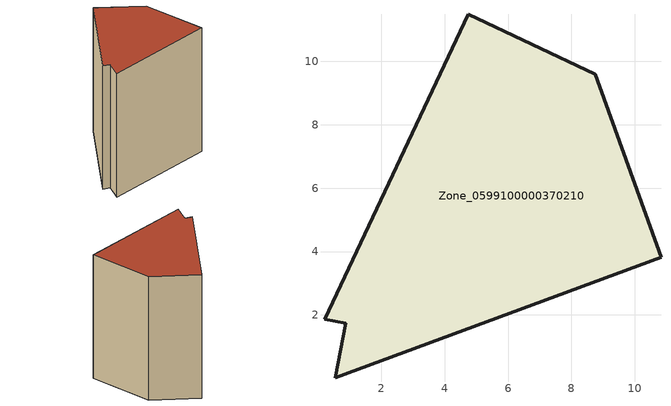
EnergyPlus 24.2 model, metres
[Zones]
Zone_0599100000370210
 floor ground (C_G): 0.88,1.74 0.21,1.85 4.74,11.49 8.76,9.6 10.82,3.82 0.54,0.01 z0.87
 wall outside (C_F): 10.82,3.82 8.76,9.6 4.74,11.49 0.21,1.85 0.88,1.74 0.54,0.01 10.82,3.82 z0.87:12.44
 roof outside (C_R): 0.88,1.74 0.54,0.01 10.82,3.82 8.76,9.6 4.74,11.49 0.21,1.85 z12.44
[BUILDING]
Pand.0599100000370210: North Axis=0; Terrain=City; Loads Convergence Tolerance Value=0.04; Temperature Convergence Tolerance Value=0.4; Solar Distribution=FullExterior; Maximum Number of Warmup Days=25; Minimum Number of Warmup Days=1
[Site:Location]
Rotterdam.The.Hague.AP_ZH_NLD Design_Conditions: Latitude=51.96; Longitude=4.45; Time Zone=1; Elevation=-4.5
[SITE:GROUNDTEMPERATURE:BUILDINGSURFACE]
18, 18, 18, 18, 18, 18, 18, 18, 18, 18, 18, 18
[MATERIAL] Thermal Absorptance=0.9; Solar Absorptance=0.7; Visible Absorptance=0.7
Name | Roughness | Thickness | Conductivity | Density | Specific Heat
G.TI.1992-2005 | MediumSmooth | 0.15 | 0.06 | 540 | 1210
F.TI.1992-2005 | Rough | 0.3 | 0.12 | 1920 | 840
R.TI.1992-2005 | MediumRough | 0.2 | 0.08 | 1500 | 1000
[CONSTRUCTION]
C_G: G.TI.1992-2005
C_F: F.TI.1992-2005
C_R: R.TI.1992-2005
[ZONE]
Zone_0599100000370210: Type=1; Multiplier=1; Ceiling Height=Autocalculate; Volume=Autocalculate; Floor Area=autocalculate; Part of Total Floor Area=Yes
[ZONEINFILTRATION:DESIGNFLOWRATE]
Infil_Zone_0599100000370210: Zone or ZoneList or Space or SpaceList=Zone_0599100000370210; Schedule=AlwaysOn; Design Flow Rate Calculation Method=Flow/Area; Flow Rate per Floor Area=0.0015; Constant Term Coefficient=1; Temperature Term Coefficient=0; Velocity Term Coefficient=0; Velocity Squared Term Coefficient=0
[HVACTEMPLATE:ZONE:IDEALLOADSAIRSYSTEM]
Zone_0599100000370210: Maximum Heating Supply Air Temperature=50; Minimum Cooling Supply Air Temperature=13; Maximum Heating Supply Air Humidity Ratio=0.0156; Minimum Cooling Supply Air Humidity Ratio=0.0077; Heating Limit=NoLimit; Cooling Limit=NoLimit; Dehumidification Control Type=ConstantSensibleHeatRatio; Cooling Sensible Heat Ratio=0.7; Dehumidification Setpoint=60; Humidification Control Type=None; Humidification Setpoint=30; Outdoor Air Method=None; Outdoor Air Flow Rate per Person=0.00944; Outdoor Air Flow Rate per Zone Floor Area=0; Outdoor Air Flow Rate per Zone=0; Demand Controlled Ventilation Type=None; Outdoor Air Economizer Type=NoEconomizer; Heat Recovery Type=None; Sensible Heat Recovery Effectiveness=0.7; Latent Heat Recovery Effectiveness=0.65
[ZONECONTROL:THERMOSTAT]
ThermostatControl_Zone_0599100000370210: Zone or ZoneList=Zone_0599100000370210; Control Type Schedule=DualSetpointControlType; Control 1=Thermostat_Zone_0599100000370210; Temperature Difference Between Cutout And Setpoint=0
[THERMOSTATSETPOINT:DUALSETPOINT]
Thermostat_Zone_0599100000370210: Heating Setpoint Temperature Schedule=HeatingSetpoint_Zone_0599100000370210; Cooling Setpoint Temperature Schedule=CoolingSetpoint_Zone_0599100000370210
[SCHEDULE:COMPACT]
HeatingSetpoint_Zone_0599100000370210: Through: 12/31, For: AllDays, Until: 24:00, 21
CoolingSetpoint_Zone_0599100000370210: Through: 12/31, For: AllDays, Until: 24:00, 24
DualSetpointControlType: Through: 12/31, For: AllDays, Until: 24:00, 4
AlwaysOn: Through: 12/31, For: AllDays, Until: 24:00, 1
